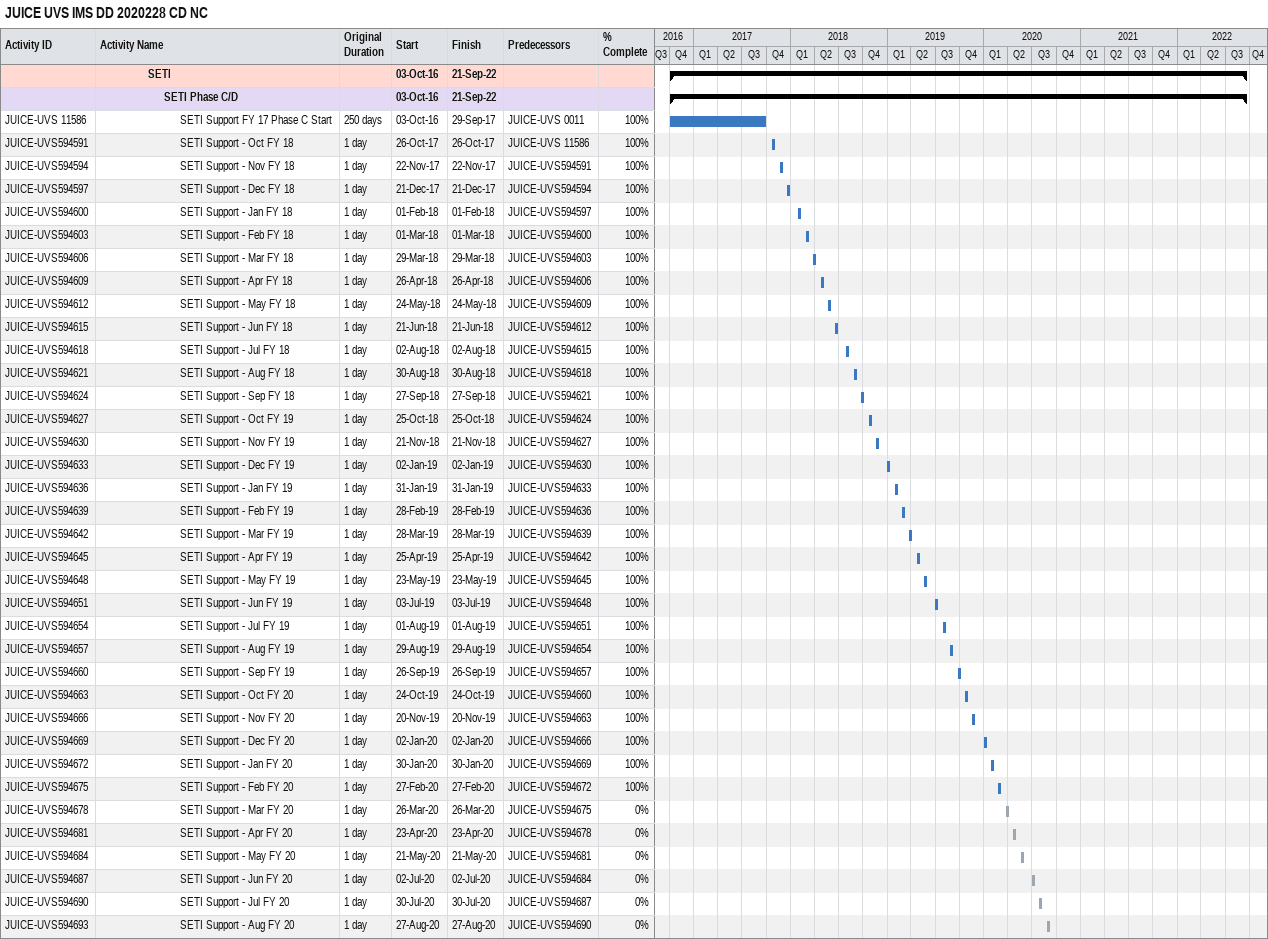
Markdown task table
JUICE UVS IMS DD 2020228 CD NC

| ID | Level | Task | Original duration | Start | Finish | Predecessors | % complete |
|---|---|---|---|---|---|---|---|
|  | 4 | **SETI** |  | 2016-10-03 | 2022-09-21 |  |  |
|  | 5 | **SETI Phase C/D** |  | 2016-10-03 | 2022-09-21 |  |  |
| JUICE-UVS 11586 | 6 | SETI Support FY 17 Phase C Start | 250d | 2016-10-03 | 2017-09-29 | JUICE-UVS 0011 | 100 |
| JUICE-UVS594591 | 6 | SETI Support - Oct FY 18 | 1d | 2017-10-26 | 2017-10-26 | JUICE-UVS 11586 | 100 |
| JUICE-UVS594594 | 6 | SETI Support - Nov FY 18 | 1d | 2017-11-22 | 2017-11-22 | JUICE-UVS594591 | 100 |
| JUICE-UVS594597 | 6 | SETI Support - Dec FY 18 | 1d | 2017-12-21 | 2017-12-21 | JUICE-UVS594594 | 100 |
| JUICE-UVS594600 | 6 | SETI Support - Jan FY 18 | 1d | 2018-02-01 | 2018-02-01 | JUICE-UVS594597 | 100 |
| JUICE-UVS594603 | 6 | SETI Support - Feb FY 18 | 1d | 2018-03-01 | 2018-03-01 | JUICE-UVS594600 | 100 |
| JUICE-UVS594606 | 6 | SETI Support - Mar FY 18 | 1d | 2018-03-29 | 2018-03-29 | JUICE-UVS594603 | 100 |
| JUICE-UVS594609 | 6 | SETI Support - Apr FY 18 | 1d | 2018-04-26 | 2018-04-26 | JUICE-UVS594606 | 100 |
| JUICE-UVS594612 | 6 | SETI Support - May FY 18 | 1d | 2018-05-24 | 2018-05-24 | JUICE-UVS594609 | 100 |
| JUICE-UVS594615 | 6 | SETI Support - Jun FY 18 | 1d | 2018-06-21 | 2018-06-21 | JUICE-UVS594612 | 100 |
| JUICE-UVS594618 | 6 | SETI Support - Jul FY 18 | 1d | 2018-08-02 | 2018-08-02 | JUICE-UVS594615 | 100 |
| JUICE-UVS594621 | 6 | SETI Support - Aug FY 18 | 1d | 2018-08-30 | 2018-08-30 | JUICE-UVS594618 | 100 |
| JUICE-UVS594624 | 6 | SETI Support - Sep FY 18 | 1d | 2018-09-27 | 2018-09-27 | JUICE-UVS594621 | 100 |
| JUICE-UVS594627 | 6 | SETI Support - Oct FY 19 | 1d | 2018-10-25 | 2018-10-25 | JUICE-UVS594624 | 100 |
| JUICE-UVS594630 | 6 | SETI Support - Nov FY 19 | 1d | 2018-11-21 | 2018-11-21 | JUICE-UVS594627 | 100 |
| JUICE-UVS594633 | 6 | SETI Support - Dec FY 19 | 1d | 2019-01-02 | 2019-01-02 | JUICE-UVS594630 | 100 |
| JUICE-UVS594636 | 6 | SETI Support - Jan FY 19 | 1d | 2019-01-31 | 2019-01-31 | JUICE-UVS594633 | 100 |
| JUICE-UVS594639 | 6 | SETI Support - Feb FY 19 | 1d | 2019-02-28 | 2019-02-28 | JUICE-UVS594636 | 100 |
| JUICE-UVS594642 | 6 | SETI Support - Mar FY 19 | 1d | 2019-03-28 | 2019-03-28 | JUICE-UVS594639 | 100 |
| JUICE-UVS594645 | 6 | SETI Support - Apr FY 19 | 1d | 2019-04-25 | 2019-04-25 | JUICE-UVS594642 | 100 |
| JUICE-UVS594648 | 6 | SETI Support - May FY 19 | 1d | 2019-05-23 | 2019-05-23 | JUICE-UVS594645 | 100 |
| JUICE-UVS594651 | 6 | SETI Support - Jun FY 19 | 1d | 2019-07-03 | 2019-07-03 | JUICE-UVS594648 | 100 |
| JUICE-UVS594654 | 6 | SETI Support - Jul FY 19 | 1d | 2019-08-01 | 2019-08-01 | JUICE-UVS594651 | 100 |
| JUICE-UVS594657 | 6 | SETI Support - Aug FY 19 | 1d | 2019-08-29 | 2019-08-29 | JUICE-UVS594654 | 100 |
| JUICE-UVS594660 | 6 | SETI Support - Sep FY 19 | 1d | 2019-09-26 | 2019-09-26 | JUICE-UVS594657 | 100 |
| JUICE-UVS594663 | 6 | SETI Support - Oct FY 20 | 1d | 2019-10-24 | 2019-10-24 | JUICE-UVS594660 | 100 |
| JUICE-UVS594666 | 6 | SETI Support - Nov FY 20 | 1d | 2019-11-20 | 2019-11-20 | JUICE-UVS594663 | 100 |
| JUICE-UVS594669 | 6 | SETI Support - Dec FY 20 | 1d | 2020-01-02 | 2020-01-02 | JUICE-UVS594666 | 100 |
| JUICE-UVS594672 | 6 | SETI Support - Jan FY 20 | 1d | 2020-01-30 | 2020-01-30 | JUICE-UVS594669 | 100 |
| JUICE-UVS594675 | 6 | SETI Support - Feb FY 20 | 1d | 2020-02-27 | 2020-02-27 | JUICE-UVS594672 | 100 |
| JUICE-UVS594678 | 6 | SETI Support - Mar FY 20 | 1d | 2020-03-26 | 2020-03-26 | JUICE-UVS594675 | 0 |
| JUICE-UVS594681 | 6 | SETI Support - Apr FY 20 | 1d | 2020-04-23 | 2020-04-23 | JUICE-UVS594678 | 0 |
| JUICE-UVS594684 | 6 | SETI Support - May FY 20 | 1d | 2020-05-21 | 2020-05-21 | JUICE-UVS594681 | 0 |
| JUICE-UVS594687 | 6 | SETI Support - Jun FY 20 | 1d | 2020-07-02 | 2020-07-02 | JUICE-UVS594684 | 0 |
| JUICE-UVS594690 | 6 | SETI Support - Jul FY 20 | 1d | 2020-07-30 | 2020-07-30 | JUICE-UVS594687 | 0 |
| JUICE-UVS594693 | 6 | SETI Support - Aug FY 20 | 1d | 2020-08-27 | 2020-08-27 | JUICE-UVS594690 | 0 |
